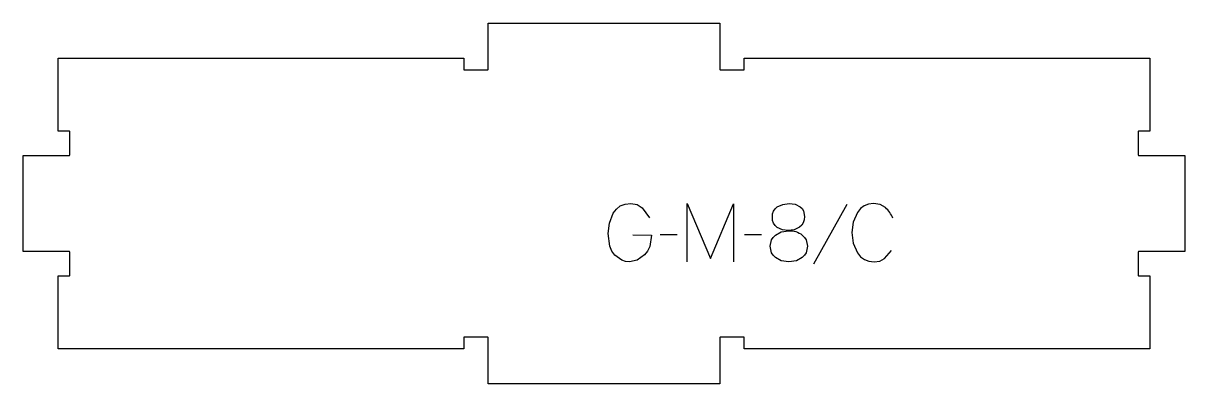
# Model space of a CAD drawing. Header units: millimetres. Extents: x -299 to 299, y -93 to 93.
import ezdxf

# ---------------------------------------------------------------- set-up
doc = ezdxf.new("R2010")
doc.units = ezdxf.units.MM
doc.layers.add('1_ANYTOOL_1MMDEEP_LABELS_S', color=2, linetype='Continuous', true_color=0xffff00)
doc.layers.add('4_ANYTOOL_CUTTHROUGH_OUTSI', color=5, linetype='Continuous', true_color=0x0000ff)

msp = doc.modelspace()

# ---------------------------------------------------------------- linework, layer by layer
at = {"layer": '1_ANYTOOL_1MMDEEP_LABELS_S'}
for p, q in [((125.14, -0.47), (107.96, -31.24)), ((37.67, -16.11), (28.89, -16.2)), ((81.17, -16.11), (72.39, -16.2))]:
    msp.add_line(p, q, dxfattribs=at)
for points in [[(14.79, -16.2), (24.56, -16.24), (23.54, -22.17), (22.4, -24.53), (20.83, -26.49), (17.15, -29.13), (13.16, -30.04), (11.12, -29.84), (9.18, -29.19), (5.57, -26.53), (4.07, -24.51), (3, -22), (2.14, -15.51), (2.81, -10.18), (4.8, -5.06), (6.38, -2.84), (8.41, -1.26), (10.9, -0.32), (13.84, 0), (17.1, -0.57), (19.67, -2.27), (23.36, -7.41)], [(42.81, -30), (42.81, 0), (54.81, -28.37), (66.81, -0.13), (66.81, -30)]]:
    msp.add_lwpolyline(points, dxfattribs=at)
msp.add_lwpolyline([(95.36, 0), (98.44, -0.42), (101.01, -1.67), (102.03, -2.62), (102.75, -3.78), (103.33, -6.77), (103.17, -8.48), (102.69, -9.94), (101.88, -11.18), (100.76, -12.17), (98.03, -13.49), (94.97, -13.93), (92, -13.52), (89.27, -12.3), (88.15, -11.36), (87.34, -10.17), (86.86, -8.72), (86.86, -5.33), (87.35, -3.88), (88.17, -2.67), (89.31, -1.71), (92.15, -0.43)], close=True, dxfattribs=at)
msp.add_lwpolyline([(148.76, -7.5, 0.131103), (144.99, -2.14), (142.22, -0.54), (138.9, 0), (136.3, -0.29), (134.05, -1.18), (132.13, -2.65), (130.54, -4.71), (128.45, -9.62), (127.76, -15), (128.46, -20.39), (130.59, -25.33), (132.2, -27.37), (134.19, -28.83), (136.53, -29.71), (139.24, -30), (142.09, -29.59), (144.47, -28.37), (148.07, -24.17)], format="xyb", dxfattribs=at)
msp.add_lwpolyline([(95.23, -14.01, -0.182179), (102.17, -16.24), (103.33, -17.42), (104.16, -18.78), (104.83, -22.03), (104.16, -25.31), (103.33, -26.67), (102.17, -27.86), (99.13, -29.46), (95.23, -30), (91.35, -29.46), (88.29, -27.86), (87.14, -26.67), (86.33, -25.31), (85.67, -22.03), (86.33, -18.78), (87.14, -17.42), (88.29, -16.24), (91.35, -14.57)], format="xyb", close=True, dxfattribs=at)
at = {"layer": '4_ANYTOOL_CUTTHROUGH_OUTSI'}
msp.add_lwpolyline([(-72.25, -74.75), (-281.25, -74.75), (-281.25, -37.25), (-275.5, -37.25, 0.414214), (-275.25, -37), (-275.25, -25, 0.414214), (-275.5, -24.75), (-299.25, -24.75), (-299.25, 24.75), (-275.5, 24.75, 0.414214), (-275.25, 25), (-275.25, 37, 0.414214), (-275.5, 37.25), (-281.25, 37.25), (-281.25, 74.75), (-72.25, 74.75), (-72.25, 69, 0.414214), (-72, 68.75), (-60, 68.75, 0.414214), (-59.75, 69), (-59.75, 92.75), (59.75, 92.75), (59.75, 69, 0.414214), (60, 68.75), (72, 68.75, 0.414214), (72.25, 69), (72.25, 74.75), (281.25, 74.75), (281.25, 37.25), (275.5, 37.25, 0.414214), (275.25, 37), (275.25, 25, 0.414214), (275.5, 24.75), (299.25, 24.75), (299.25, -24.75), (275.5, -24.75, 0.414214), (275.25, -25), (275.25, -37, 0.414214), (275.5, -37.25), (281.25, -37.25), (281.25, -74.75), (72.25, -74.75), (72.25, -69, 0.414214), (72, -68.75), (60, -68.75, 0.414214), (59.75, -69), (59.75, -92.75), (-59.75, -92.75), (-59.75, -69, 0.414214), (-60, -68.75), (-72, -68.75, 0.414214), (-72.25, -69)], format="xyb", close=True, dxfattribs=at)

doc.saveas('drawing.dxf')
